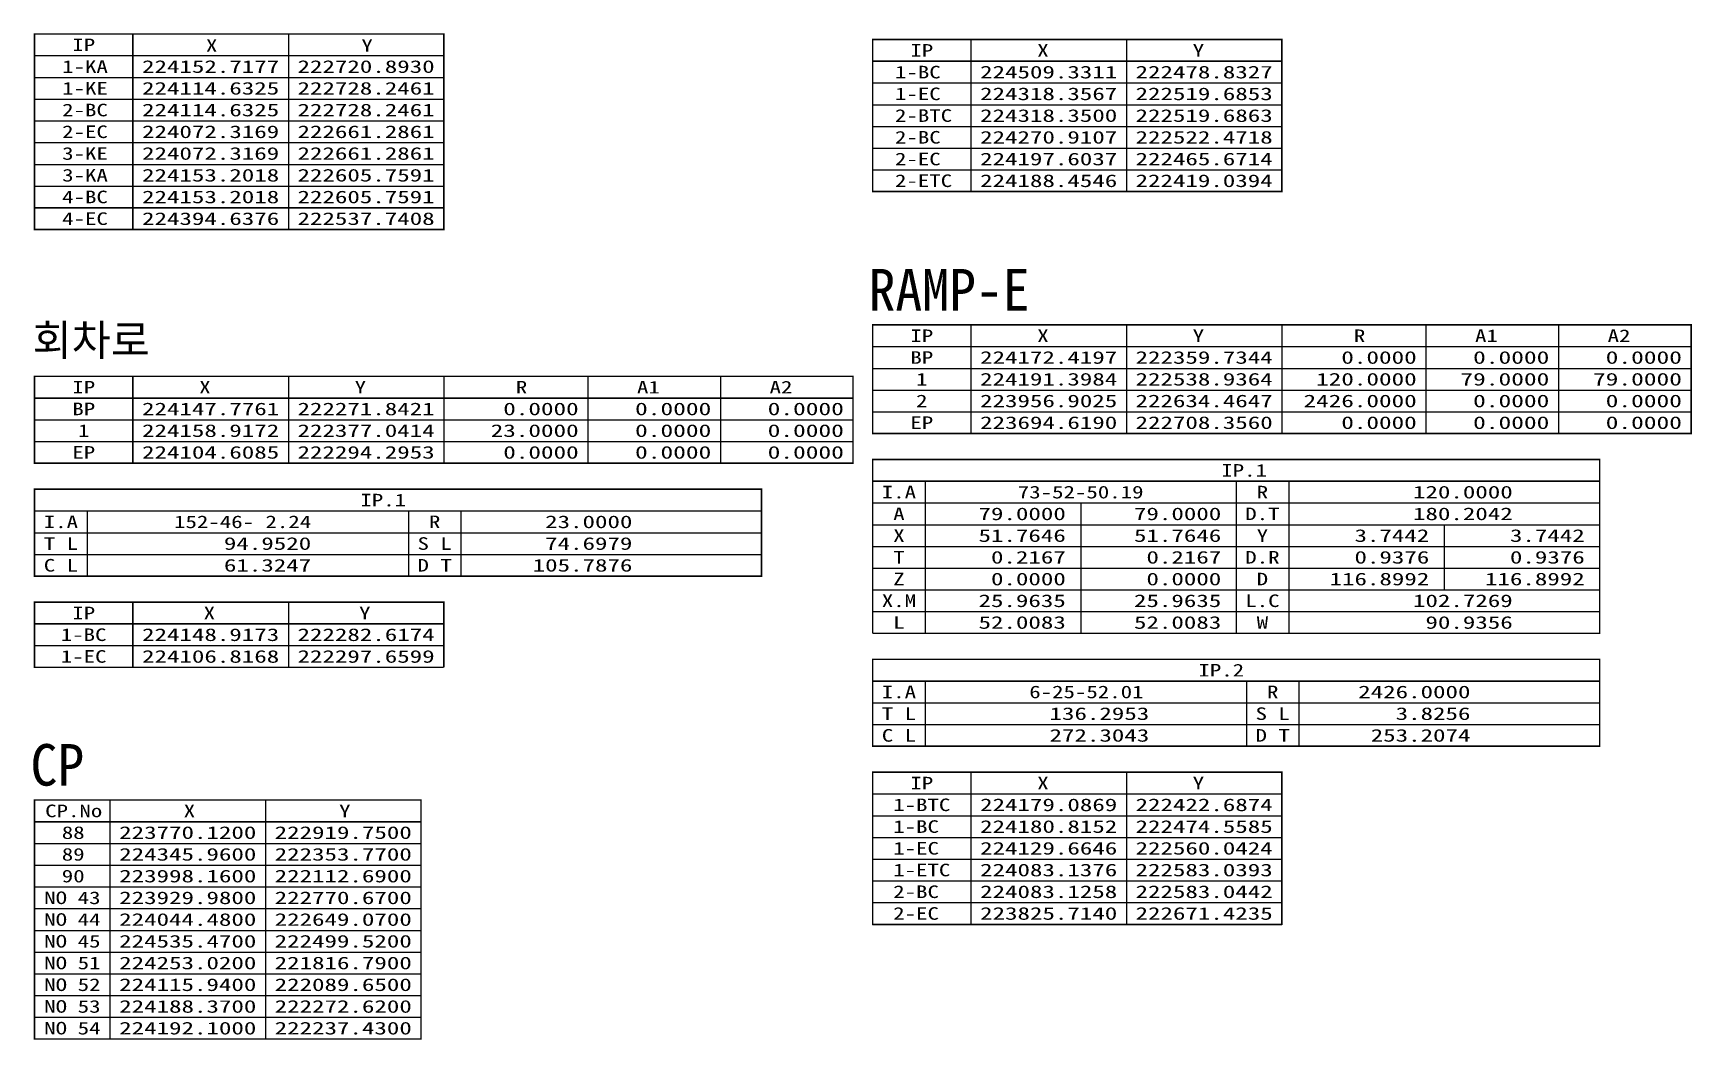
# Model space of a CAD drawing. Extents: x 221399 to 223677, y 223629 to 224581.
# Drawn here: x 223038 to 223677, y 223672 to 224060 of the extents above; entities that cross this region are included whole.
import ezdxf
from ezdxf.enums import TextEntityAlignment as Align

# ---------------------------------------------------------------- set-up
doc = ezdxf.new("R2010")
doc.units = 0
doc.header["$MEASUREMENT"] = 0
for name, color, linetype in [('CA-TABL-LIN1', 4, 'CONTINUOUS'), ('CA-TABL-LIN2', 1, 'CONTINUOUS'), ('CA-TABL-TEX1', 6, 'CONTINUOUS'), ('CA-TABL-TEX2', 3, 'CONTINUOUS'), ('CZ-TEX1', 6, 'CONTINUOUS')]:
    doc.layers.add(name, color=color, linetype=linetype)
doc.styles.add('GHS', font='DotumChe.ttf')

msp = doc.modelspace()

# ---------------------------------------------------------------- linework, layer by layer
at = {"layer": 'CA-TABL-LIN1', "linetype": 'Continuous', "const_width": 0.6}
msp.add_lwpolyline([(223196.37, 223984.19), (223038.85, 223984.19), (223038.85, 224059.43), (223196.37, 224059.43)], close=True, dxfattribs=at)
at = {"layer": 'CA-TABL-LIN1', "const_width": 0.6}
for points in [[(223518.97, 224057.3), (223361.45, 224057.3), (223361.45, 223998.78), (223518.97, 223998.78)], [(223676.49, 223905.7), (223361.45, 223905.7), (223361.45, 223947.5), (223676.49, 223947.5)], [(223038.85, 223894.27), (223038.85, 223927.71), (223353.89, 223927.71), (223353.89, 223894.27)], [(223038.85, 223850.83), (223038.85, 223884.27), (223318.69, 223884.27), (223318.69, 223850.83)], [(223641.29, 223785.38), (223361.45, 223785.38), (223361.45, 223818.82), (223641.29, 223818.82)], [(223518.97, 223716.86), (223361.45, 223716.86), (223361.45, 223775.38), (223518.97, 223775.38)], [(223187.57, 223672.73), (223038.85, 223672.73), (223038.85, 223764.69), (223187.57, 223764.69)]]:
    msp.add_lwpolyline(points, close=True, dxfattribs=at)
at = {"layer": 'CA-TABL-LIN1', "linetype": 'Continuous', "const_width": 0.6}
for points in [[(223038.85, 224051.07), (223196.37, 224051.07)], [(223038.85, 223756.33), (223187.57, 223756.33)]]:
    msp.add_lwpolyline(points, dxfattribs=at)
at = {"layer": 'CA-TABL-LIN1', "const_width": 0.6}
for points in [[(223361.45, 224048.94), (223518.97, 224048.94)], [(223361.45, 223939.14), (223676.49, 223939.14)], [(223038.85, 223919.35), (223353.89, 223919.35)], [(223361.45, 223828.82), (223361.45, 223895.7), (223641.29, 223895.7), (223641.29, 223828.82), (223361.45, 223828.82), (223641.29, 223828.82)], [(223361.45, 223887.34), (223641.29, 223887.34)], [(223038.85, 223875.91), (223318.69, 223875.91)], [(223038.85, 223815.75), (223196.37, 223815.75), (223038.85, 223815.75), (223038.85, 223840.83), (223196.37, 223840.83), (223196.37, 223815.75)], [(223038.85, 223832.47), (223196.37, 223832.47)], [(223361.45, 223810.46), (223641.29, 223810.46)], [(223361.45, 223767.02), (223518.97, 223767.02)]]:
    msp.add_lwpolyline(points, dxfattribs=at)
at = {"layer": 'CA-TABL-LIN2', "linetype": 'Continuous'}
for p, q in [((223136.53, 224059.43), (223136.53, 223984.19)), ((223038.85, 224042.71), (223196.37, 224042.71)), ((223038.85, 224034.35), (223196.37, 224034.35)), ((223038.85, 224025.99), (223196.37, 224025.99)), ((223038.85, 224017.63), (223196.37, 224017.63)), ((223038.85, 224009.27), (223196.37, 224009.27)), ((223038.85, 224000.91), (223196.37, 224000.91)), ((223196.37, 223992.55), (223038.85, 223992.55)), ((223038.85, 223992.55), (223196.37, 223992.55)), ((223127.73, 223764.69), (223127.73, 223672.73)), ((223038.85, 223747.97), (223187.57, 223747.97)), ((223038.85, 223739.61), (223187.57, 223739.61)), ((223038.85, 223731.25), (223187.57, 223731.25)), ((223038.85, 223722.89), (223187.57, 223722.89)), ((223038.85, 223714.53), (223187.57, 223714.53)), ((223038.85, 223706.17), (223187.57, 223706.17)), ((223038.85, 223697.81), (223187.57, 223697.81)), ((223038.85, 223689.45), (223187.57, 223689.45)), ((223038.85, 223681.09), (223187.57, 223681.09)), ((223187.57, 223672.73), (223038.85, 223672.73))]:
    msp.add_line(p, q, dxfattribs=at)
at = {"layer": 'CA-TABL-LIN2'}
for p, q in [((223459.13, 224057.3), (223459.13, 223998.78)), ((223361.45, 224040.58), (223518.97, 224040.58)), ((223361.45, 224032.22), (223518.97, 224032.22)), ((223361.45, 224023.86), (223518.97, 224023.86)), ((223361.45, 224015.5), (223518.97, 224015.5)), ((223361.45, 224007.14), (223518.97, 224007.14)), ((223518.97, 223998.78), (223361.45, 223998.78)), ((223459.13, 223947.5), (223459.13, 223905.7)), ((223518.97, 223947.5), (223518.97, 223905.7)), ((223574.41, 223947.5), (223574.41, 223905.7)), ((223625.45, 223947.5), (223625.45, 223905.7)), ((223361.45, 223930.78), (223676.49, 223930.78)), ((223136.53, 223927.71), (223136.53, 223894.27)), ((223196.37, 223927.71), (223196.37, 223894.27)), ((223251.81, 223927.71), (223251.81, 223894.27)), ((223302.85, 223927.71), (223302.85, 223894.27)), ((223361.45, 223922.42), (223676.49, 223922.42)), ((223361.45, 223914.06), (223676.49, 223914.06)), ((223038.85, 223910.99), (223353.89, 223910.99)), ((223361.45, 223905.7), (223676.49, 223905.7)), ((223038.85, 223902.63), (223353.89, 223902.63)), ((223381.69, 223887.34), (223381.69, 223828.82)), ((223501.37, 223887.34), (223501.37, 223828.82)), ((223521.61, 223887.34), (223521.61, 223828.82)), ((223059.09, 223875.91), (223059.09, 223850.83)), ((223182.73, 223875.91), (223182.73, 223850.83)), ((223202.97, 223875.91), (223202.97, 223850.83)), ((223361.45, 223878.98), (223641.29, 223878.98)), ((223441.53, 223878.98), (223441.53, 223828.82)), ((223038.85, 223867.55), (223318.69, 223867.55)), ((223361.45, 223870.62), (223641.29, 223870.62)), ((223581.45, 223870.62), (223581.45, 223845.54)), ((223361.45, 223862.26), (223641.29, 223862.26)), ((223038.85, 223859.19), (223318.69, 223859.19)), ((223361.45, 223853.9), (223641.29, 223853.9)), ((223361.45, 223845.54), (223641.29, 223845.54)), ((223136.53, 223840.83), (223136.53, 223815.75)), ((223361.45, 223837.18), (223641.29, 223837.18)), ((223038.85, 223824.11), (223196.37, 223824.11)), ((223381.69, 223810.46), (223381.69, 223785.38)), ((223505.33, 223810.46), (223505.33, 223785.38)), ((223525.57, 223810.46), (223525.57, 223785.38)), ((223361.45, 223802.1), (223641.29, 223802.1)), ((223361.45, 223793.74), (223641.29, 223793.74)), ((223361.45, 223785.38), (223641.29, 223785.38)), ((223459.13, 223775.38), (223459.13, 223716.86)), ((223361.45, 223758.66), (223518.97, 223758.66)), ((223361.45, 223750.3), (223518.97, 223750.3)), ((223361.45, 223741.94), (223518.97, 223741.94)), ((223361.45, 223733.58), (223518.97, 223733.58)), ((223361.45, 223725.22), (223518.97, 223725.22)), ((223361.45, 223716.86), (223518.97, 223716.86))]:
    msp.add_line(p, q, dxfattribs=at)
at = {"layer": 'CA-TABL-LIN2', "linetype": 'Continuous', "const_width": 0.6}
for points in [[(223076.69, 224059.43), (223076.69, 223984.19)], [(223067.89, 223764.69), (223067.89, 223672.73)]]:
    msp.add_lwpolyline(points, dxfattribs=at)
at = {"layer": 'CA-TABL-LIN2', "const_width": 0.6}
for points in [[(223399.29, 224057.3), (223399.29, 223998.78)], [(223399.29, 223947.5), (223399.29, 223905.7)], [(223076.69, 223927.71), (223076.69, 223894.27)], [(223076.69, 223840.83), (223076.69, 223815.75)], [(223399.29, 223775.38), (223399.29, 223716.86)]]:
    msp.add_lwpolyline(points, dxfattribs=at)

# ---------------------------------------------------------------- texts
at = {"layer": 'CA-TABL-TEX1', "style": 'GHS', "width": 1.333452}
for s, p, p2 in [('IP', (223053.37, 224052.83), (223062.17, 224052.83)), ('X', (223104.81, 224052.57), (223109.21, 224052.57)), ('Y', (223164.65, 224052.57), (223169.05, 224052.57)), ('IP', (223375.97, 224050.7), (223384.77, 224050.7)), ('X', (223424.81, 224050.7), (223429.21, 224050.7)), ('Y', (223484.65, 224050.7), (223489.05, 224050.7)), ('IP', (223375.97, 223940.9), (223384.77, 223940.9)), ('X', (223424.81, 223940.9), (223429.21, 223940.9)), ('Y', (223484.65, 223940.9), (223489.05, 223940.9)), ('R', (223546.69, 223940.9), (223551.09, 223940.9)), ('A1', (223593.33, 223940.9), (223602.13, 223940.9)), ('A2', (223644.37, 223940.9), (223653.17, 223940.9)), ('IP', (223053.37, 223921.11), (223062.17, 223921.11)), ('X', (223102.21, 223921.11), (223106.61, 223921.11)), ('Y', (223162.05, 223921.11), (223166.45, 223921.11)), ('R', (223224.09, 223921.11), (223228.49, 223921.11)), ('A1', (223270.73, 223921.11), (223279.53, 223921.11)), ('A2', (223321.77, 223921.11), (223330.57, 223921.11)), ('IP.1', (223495.65, 223889.1), (223513.25, 223889.1)), ('IP.1', (223164.25, 223877.67), (223181.85, 223877.67)), ('IP', (223053.37, 223834.23), (223062.17, 223834.23)), ('X', (223103.91, 223834.23), (223108.31, 223834.23)), ('Y', (223163.75, 223834.23), (223168.15, 223834.23)), ('IP.2', (223486.85, 223812.22), (223504.45, 223812.22)), ('IP', (223375.97, 223768.78), (223384.77, 223768.78)), ('X', (223424.81, 223768.78), (223429.21, 223768.78)), ('Y', (223484.65, 223768.78), (223489.05, 223768.78)), ('CP.No', (223042.91, 223758.09), (223064.91, 223758.09)), ('X', (223096.24, 223758.09), (223100.64, 223758.09)), ('Y', (223156.08, 223758.09), (223160.48, 223758.09))]:
    msp.add_text(s, height=4.84, dxfattribs=at).set_placement(p, p2, align=Align.FIT)
at = {"layer": 'CA-TABL-TEX2', "style": 'GHS'}
for s, width, p, p2 in [('  1-KA', 1.333452, (223040.65, 224044.47), (223067.05, 224044.47)), ('224152.7177', 1.454675, (223080.21, 224044.47), (223133.01, 224044.47)), ('222720.8930', 1.454675, (223140.05, 224044.47), (223192.85, 224044.47)), ('  1-BC', 1.333452, (223361.25, 224042.34), (223387.65, 224042.34)), ('224509.3311', 1.454675, (223402.81, 224042.34), (223455.61, 224042.34)), ('222478.8327', 1.454675, (223462.65, 224042.34), (223515.45, 224042.34)), ('  1-KE', 1.333452, (223040.65, 224036.11), (223067.05, 224036.11)), ('224114.6325', 1.454675, (223080.21, 224036.11), (223133.01, 224036.11)), ('222728.2461', 1.454675, (223140.05, 224036.11), (223192.85, 224036.11)), ('  1-EC', 1.333452, (223361.25, 224033.98), (223387.65, 224033.98)), ('224318.3567', 1.454675, (223402.81, 224033.98), (223455.61, 224033.98)), ('222519.6853', 1.454675, (223462.65, 224033.98), (223515.45, 224033.98)), ('  2-BC', 1.333452, (223040.65, 224027.75), (223067.05, 224027.75)), ('224114.6325', 1.454675, (223080.21, 224027.75), (223133.01, 224027.75)), ('222728.2461', 1.454675, (223140.05, 224027.75), (223192.85, 224027.75)), ('  2-BTC', 1.333452, (223361.25, 224025.62), (223392.05, 224025.62)), ('224318.3500', 1.454675, (223402.81, 224025.62), (223455.61, 224025.62)), ('222519.6863', 1.454675, (223462.65, 224025.62), (223515.45, 224025.62)), ('  2-EC', 1.333452, (223040.65, 224019.39), (223067.05, 224019.39)), ('224072.3169', 1.454675, (223080.21, 224019.39), (223133.01, 224019.39)), ('222661.2861', 1.454675, (223140.05, 224019.39), (223192.85, 224019.39)), ('  2-BC', 1.333452, (223361.25, 224017.26), (223387.65, 224017.26)), ('224270.9107', 1.454675, (223402.81, 224017.26), (223455.61, 224017.26)), ('222522.4718', 1.454675, (223462.65, 224017.26), (223515.45, 224017.26)), ('  3-KE', 1.333452, (223040.65, 224011.03), (223067.05, 224011.03)), ('224072.3169', 1.454675, (223080.21, 224011.03), (223133.01, 224011.03)), ('222661.2861', 1.454675, (223140.05, 224011.03), (223192.85, 224011.03)), ('  2-EC', 1.333452, (223361.25, 224008.9), (223387.65, 224008.9)), ('224197.6037', 1.454675, (223402.81, 224008.9), (223455.61, 224008.9)), ('222465.6714', 1.454675, (223462.65, 224008.9), (223515.45, 224008.9)), ('  3-KA', 1.333452, (223040.65, 224002.67), (223067.05, 224002.67)), ('224153.2018', 1.454675, (223080.21, 224002.67), (223133.01, 224002.67)), ('222605.7591', 1.454675, (223140.05, 224002.67), (223192.85, 224002.67)), ('  2-ETC', 1.333452, (223361.25, 224000.54), (223392.05, 224000.54)), ('224188.4546', 1.454675, (223402.81, 224000.54), (223455.61, 224000.54)), ('222419.0394', 1.454675, (223462.65, 224000.54), (223515.45, 224000.54)), ('  4-BC', 1.333452, (223040.65, 223994.31), (223067.05, 223994.31)), ('224153.2018', 1.454675, (223080.21, 223994.31), (223133.01, 223994.31)), ('222605.7591', 1.454675, (223140.05, 223994.31), (223192.85, 223994.31)), ('  4-EC', 1.333452, (223040.65, 223985.95), (223067.05, 223985.95)), ('224394.6376', 1.454675, (223080.21, 223985.95), (223133.01, 223985.95)), ('222537.7408', 1.454675, (223140.05, 223985.95), (223192.85, 223985.95)), ('BP', 1.333452, (223375.97, 223932.54), (223384.77, 223932.54)), ('224172.4197', 1.454675, (223402.81, 223932.54), (223455.61, 223932.54)), ('222359.7344', 1.454675, (223462.65, 223932.54), (223515.45, 223932.54)), ('    0.0000', 1.466797, (223522.49, 223932.54), (223570.89, 223932.54)), ('   0.0000', 1.481613, (223577.93, 223932.54), (223621.93, 223932.54)), ('   0.0000', 1.481613, (223628.97, 223932.54), (223672.97, 223932.54)), ('1', 1.333452, (223378.17, 223924.18), (223382.57, 223924.18)), ('224191.3984', 1.454675, (223402.81, 223924.18), (223455.61, 223924.18)), ('222538.9364', 1.454675, (223462.65, 223924.18), (223515.45, 223924.18)), ('  120.0000', 1.466797, (223522.49, 223924.18), (223570.89, 223924.18)), ('  79.0000', 1.481613, (223577.93, 223924.18), (223621.93, 223924.18)), ('  79.0000', 1.481613, (223628.97, 223924.18), (223672.97, 223924.18)), ('2', 1.333452, (223378.17, 223915.82), (223382.57, 223915.82)), ('223956.9025', 1.454675, (223402.81, 223915.82), (223455.61, 223915.82)), ('222634.4647', 1.454675, (223462.65, 223915.82), (223515.45, 223915.82)), (' 2426.0000', 1.466797, (223522.49, 223915.82), (223570.89, 223915.82)), ('   0.0000', 1.481613, (223577.93, 223915.82), (223621.93, 223915.82)), ('   0.0000', 1.481613, (223628.97, 223915.82), (223672.97, 223915.82)), ('BP', 1.333452, (223053.37, 223912.75), (223062.17, 223912.75)), ('224147.7761', 1.454675, (223080.21, 223912.75), (223133.01, 223912.75)), ('222271.8421', 1.454675, (223140.05, 223912.75), (223192.85, 223912.75)), ('    0.0000', 1.466797, (223199.89, 223912.75), (223248.29, 223912.75)), ('   0.0000', 1.481613, (223255.33, 223912.75), (223299.33, 223912.75)), ('   0.0000', 1.481613, (223306.37, 223912.75), (223350.37, 223912.75)), ('EP', 1.333452, (223375.97, 223907.46), (223384.77, 223907.46)), ('223694.6190', 1.454675, (223402.81, 223907.46), (223455.61, 223907.46)), ('222708.3560', 1.454675, (223462.65, 223907.46), (223515.45, 223907.46)), ('    0.0000', 1.466797, (223522.49, 223907.46), (223570.89, 223907.46)), ('   0.0000', 1.481613, (223577.93, 223907.46), (223621.93, 223907.46)), ('   0.0000', 1.481613, (223628.97, 223907.46), (223672.97, 223907.46)), ('1', 1.333452, (223055.57, 223904.39), (223059.97, 223904.39)), ('224158.9172', 1.454675, (223080.21, 223904.39), (223133.01, 223904.39)), ('222377.0414', 1.454675, (223140.05, 223904.39), (223192.85, 223904.39)), ('   23.0000', 1.466797, (223199.89, 223904.39), (223248.29, 223904.39)), ('   0.0000', 1.481613, (223255.33, 223904.39), (223299.33, 223904.39)), ('   0.0000', 1.481613, (223306.37, 223904.39), (223350.37, 223904.39)), ('EP', 1.333452, (223053.37, 223896.03), (223062.17, 223896.03)), ('224104.6085', 1.454675, (223080.21, 223896.03), (223133.01, 223896.03)), ('222294.2953', 1.454675, (223140.05, 223896.03), (223192.85, 223896.03)), ('    0.0000', 1.466797, (223199.89, 223896.03), (223248.29, 223896.03)), ('   0.0000', 1.481613, (223255.33, 223896.03), (223299.33, 223896.03)), ('   0.0000', 1.481613, (223306.37, 223896.03), (223350.37, 223896.03)), ('I.A', 1.333452, (223364.97, 223880.74), (223378.17, 223880.74)), ('73-52-50.19', 1.333452, (223417.33, 223880.74), (223465.73, 223880.74)), ('73-52-50.19', 1.333452, (223417.33, 223880.74), (223465.73, 223880.74)), ('R', 1.333452, (223509.29, 223880.74), (223513.69, 223880.74)), ('   120.0000', 1.454675, (223555.05, 223880.74), (223607.85, 223880.74)), ('I.A', 1.333452, (223042.37, 223869.31), (223055.57, 223869.31)), ('152-46- 2.24', 1.333452, (223092.53, 223869.31), (223145.33, 223869.31)), ('R', 1.333452, (223190.65, 223869.31), (223195.05, 223869.31)), ('    23.0000', 1.454675, (223216.17, 223869.31), (223268.97, 223869.31)), ('A', 1.333452, (223369.37, 223872.38), (223373.77, 223872.38)), ('    79.0000', 1.454675, (223383.01, 223872.38), (223435.81, 223872.38)), ('    79.0000', 1.454675, (223442.85, 223872.38), (223495.65, 223872.38)), ('D.T', 1.333452, (223504.89, 223872.38), (223518.09, 223872.38)), ('   180.2042', 1.454675, (223555.05, 223872.38), (223607.85, 223872.38)), ('X', 1.333452, (223369.37, 223864.02), (223373.77, 223864.02)), ('    51.7646', 1.454675, (223383.01, 223864.02), (223435.81, 223864.02)), ('    51.7646', 1.454675, (223442.85, 223864.02), (223495.65, 223864.02)), ('Y', 1.333452, (223509.29, 223864.02), (223513.69, 223864.02)), ('     3.7442', 1.454675, (223522.93, 223864.02), (223575.73, 223864.02)), ('     3.7442', 1.454675, (223582.77, 223864.02), (223635.57, 223864.02)), ('T L', 1.333452, (223042.37, 223860.95), (223055.57, 223860.95)), ('    94.9520', 1.454675, (223092.53, 223860.95), (223145.33, 223860.95)), ('S L', 1.333452, (223186.25, 223860.95), (223199.45, 223860.95)), ('    74.6979', 1.454675, (223216.17, 223860.95), (223268.97, 223860.95)), ('T', 1.333452, (223369.37, 223855.66), (223373.77, 223855.66)), ('     0.2167', 1.454675, (223383.01, 223855.66), (223435.81, 223855.66)), ('     0.2167', 1.454675, (223442.85, 223855.66), (223495.65, 223855.66)), ('D.R', 1.333452, (223504.89, 223855.66), (223518.09, 223855.66)), ('     0.9376', 1.454675, (223522.93, 223855.66), (223575.73, 223855.66)), ('     0.9376', 1.454675, (223582.77, 223855.66), (223635.57, 223855.66)), ('C L', 1.333452, (223042.37, 223852.59), (223055.57, 223852.59)), ('    61.3247', 1.454675, (223092.53, 223852.59), (223145.33, 223852.59)), ('D T', 1.333452, (223186.25, 223852.59), (223199.45, 223852.59)), ('   105.7876', 1.454675, (223216.17, 223852.59), (223268.97, 223852.59)), ('Z', 1.333452, (223369.37, 223847.3), (223373.77, 223847.3)), ('     0.0000', 1.454675, (223383.01, 223847.3), (223435.81, 223847.3)), ('     0.0000', 1.454675, (223442.85, 223847.3), (223495.65, 223847.3)), ('D', 1.333452, (223509.29, 223847.3), (223513.69, 223847.3)), ('   116.8992', 1.454675, (223522.93, 223847.3), (223575.73, 223847.3)), ('   116.8992', 1.454675, (223582.77, 223847.3), (223635.57, 223847.3)), ('X.M', 1.333452, (223364.97, 223838.94), (223378.17, 223838.94)), ('    25.9635', 1.454675, (223383.01, 223838.94), (223435.81, 223838.94)), ('    25.9635', 1.454675, (223442.85, 223838.94), (223495.65, 223838.94)), ('L.C', 1.333452, (223504.89, 223838.94), (223518.09, 223838.94)), ('   102.7269', 1.454675, (223555.05, 223838.94), (223607.85, 223838.94)), ('L', 1.333452, (223369.37, 223830.58), (223373.77, 223830.58)), ('    52.0083', 1.454675, (223383.01, 223830.58), (223435.81, 223830.58)), ('    52.0083', 1.454675, (223442.85, 223830.58), (223495.65, 223830.58)), ('W', 1.333452, (223509.29, 223830.58), (223513.69, 223830.58)), ('    90.9356', 1.454675, (223555.05, 223830.58), (223607.85, 223830.58)), ('  1-BC', 1.333452, (223040.12, 223825.87), (223066.52, 223825.87)), ('224148.9173', 1.454675, (223080.21, 223825.87), (223133.01, 223825.87)), ('222282.6174', 1.454675, (223140.05, 223825.87), (223192.85, 223825.87)), ('  1-EC', 1.333452, (223040.12, 223817.51), (223066.52, 223817.51)), ('224106.8168', 1.454675, (223080.21, 223817.51), (223133.01, 223817.51)), ('222297.6599', 1.454675, (223140.05, 223817.51), (223192.85, 223817.51)), ('I.A', 1.333452, (223364.97, 223803.86), (223378.17, 223803.86)), (' 6-25-52.01', 1.333452, (223417.33, 223803.86), (223465.73, 223803.86)), (' 6-25-52.01', 1.333452, (223417.33, 223803.86), (223465.73, 223803.86)), ('R', 1.333452, (223513.25, 223803.86), (223517.65, 223803.86)), ('  2426.0000', 1.454675, (223538.77, 223803.86), (223591.57, 223803.86)), ('T L', 1.333452, (223364.97, 223795.5), (223378.17, 223795.5)), ('   136.2953', 1.454675, (223415.13, 223795.5), (223467.93, 223795.5)), ('S L', 1.333452, (223508.85, 223795.5), (223522.05, 223795.5)), ('     3.8256', 1.454675, (223538.77, 223795.5), (223591.57, 223795.5)), ('C L', 1.333452, (223364.97, 223787.14), (223378.17, 223787.14)), ('   272.3043', 1.454675, (223415.13, 223787.14), (223467.93, 223787.14)), ('D T', 1.333452, (223508.85, 223787.14), (223522.05, 223787.14)), ('   253.2074', 1.454675, (223538.77, 223787.14), (223591.57, 223787.14)), ('  1-BTC', 1.333452, (223360.56, 223760.42), (223391.36, 223760.42)), ('224179.0869', 1.454675, (223402.81, 223760.42), (223455.61, 223760.42)), ('222422.6874', 1.454675, (223462.65, 223760.42), (223515.45, 223760.42)), ('88', 1.333452, (223049.31, 223749.73), (223058.11, 223749.73)), ('223770.1200', 1.454675, (223071.41, 223749.73), (223124.21, 223749.73)), ('222919.7500', 1.454675, (223131.25, 223749.73), (223184.05, 223749.73)), ('  1-BC', 1.333452, (223360.56, 223752.06), (223386.96, 223752.06)), ('224180.8152', 1.454675, (223402.81, 223752.06), (223455.61, 223752.06)), ('222474.5585', 1.454675, (223462.65, 223752.06), (223515.45, 223752.06)), ('89', 1.333452, (223049.31, 223741.37), (223058.11, 223741.37)), ('224345.9600', 1.454675, (223071.41, 223741.37), (223124.21, 223741.37)), ('222353.7700', 1.454675, (223131.25, 223741.37), (223184.05, 223741.37)), ('  1-EC', 1.333452, (223360.56, 223743.7), (223386.96, 223743.7)), ('224129.6646', 1.454675, (223402.81, 223743.7), (223455.61, 223743.7)), ('222560.0424', 1.454675, (223462.65, 223743.7), (223515.45, 223743.7)), ('  1-ETC', 1.333452, (223360.56, 223735.34), (223391.36, 223735.34)), ('224083.1376', 1.454675, (223402.81, 223735.34), (223455.61, 223735.34)), ('222583.0393', 1.454675, (223462.65, 223735.34), (223515.45, 223735.34)), ('90', 1.333452, (223049.31, 223733.01), (223058.11, 223733.01)), ('223998.1600', 1.454675, (223071.41, 223733.01), (223124.21, 223733.01)), ('222112.6900', 1.454675, (223131.25, 223733.01), (223184.05, 223733.01)), ('NO', 1.333452, (223042.55, 223724.65), (223051.35, 223724.65)), ('43', 1.333452, (223055.43, 223724.65), (223064.23, 223724.65)), ('223929.9800', 1.454675, (223071.41, 223724.65), (223124.21, 223724.65)), ('222770.6700', 1.454675, (223131.25, 223724.65), (223184.05, 223724.65)), ('  2-BC', 1.333452, (223360.56, 223726.98), (223386.96, 223726.98)), ('224083.1258', 1.454675, (223402.81, 223726.98), (223455.61, 223726.98)), ('222583.0442', 1.454675, (223462.65, 223726.98), (223515.45, 223726.98)), ('NO', 1.333452, (223042.55, 223716.29), (223051.35, 223716.29)), ('44', 1.333452, (223055.43, 223716.29), (223064.23, 223716.29)), ('224044.4800', 1.454675, (223071.41, 223716.29), (223124.21, 223716.29)), ('222649.0700', 1.454675, (223131.25, 223716.29), (223184.05, 223716.29)), ('  2-EC', 1.333452, (223360.56, 223718.62), (223386.96, 223718.62)), ('223825.7140', 1.454675, (223402.81, 223718.62), (223455.61, 223718.62)), ('222671.4235', 1.454675, (223462.65, 223718.62), (223515.45, 223718.62)), ('NO', 1.333452, (223042.55, 223707.93), (223051.35, 223707.93)), ('45', 1.333452, (223055.43, 223707.93), (223064.23, 223707.93)), ('224535.4700', 1.454675, (223071.41, 223707.93), (223124.21, 223707.93)), ('222499.5200', 1.454675, (223131.25, 223707.93), (223184.05, 223707.93)), ('NO', 1.333452, (223042.55, 223699.57), (223051.35, 223699.57)), ('51', 1.333452, (223055.43, 223699.57), (223064.23, 223699.57)), ('224253.0200', 1.454675, (223071.41, 223699.57), (223124.21, 223699.57)), ('221816.7900', 1.454675, (223131.25, 223699.57), (223184.05, 223699.57)), ('NO', 1.333452, (223042.55, 223691.21), (223051.35, 223691.21)), ('52', 1.333452, (223055.43, 223691.21), (223064.23, 223691.21)), ('224115.9400', 1.454675, (223071.41, 223691.21), (223124.21, 223691.21)), ('222089.6500', 1.454675, (223131.25, 223691.21), (223184.05, 223691.21)), ('NO', 1.333452, (223042.55, 223682.85), (223051.35, 223682.85)), ('53', 1.333452, (223055.43, 223682.85), (223064.23, 223682.85)), ('224188.3700', 1.454675, (223071.41, 223682.85), (223124.21, 223682.85)), ('222272.6200', 1.454675, (223131.25, 223682.85), (223184.05, 223682.85)), ('NO', 1.333452, (223042.55, 223674.49), (223051.35, 223674.49)), ('54', 1.333452, (223055.43, 223674.49), (223064.23, 223674.49)), ('224192.1000', 1.454675, (223071.41, 223674.49), (223124.21, 223674.49)), ('222237.4300', 1.454675, (223131.25, 223674.49), (223184.05, 223674.49))]:
    msp.add_text(s, height=4.84, dxfattribs=dict(at, width=width)).set_placement(p, p2, align=Align.FIT)
at = {"layer": 'CZ-TEX1', "style": 'GHS'}
for s, height, p in [('RAMP-E', 16, (223359.86, 223953.03)), ('회차로', 12, (223038.07, 223935.62)), ('CP', 16, (223037.26, 223770.23))]:
    msp.add_text(s, height=height, dxfattribs=at).set_placement(p)

doc.saveas('drawing.dxf')
